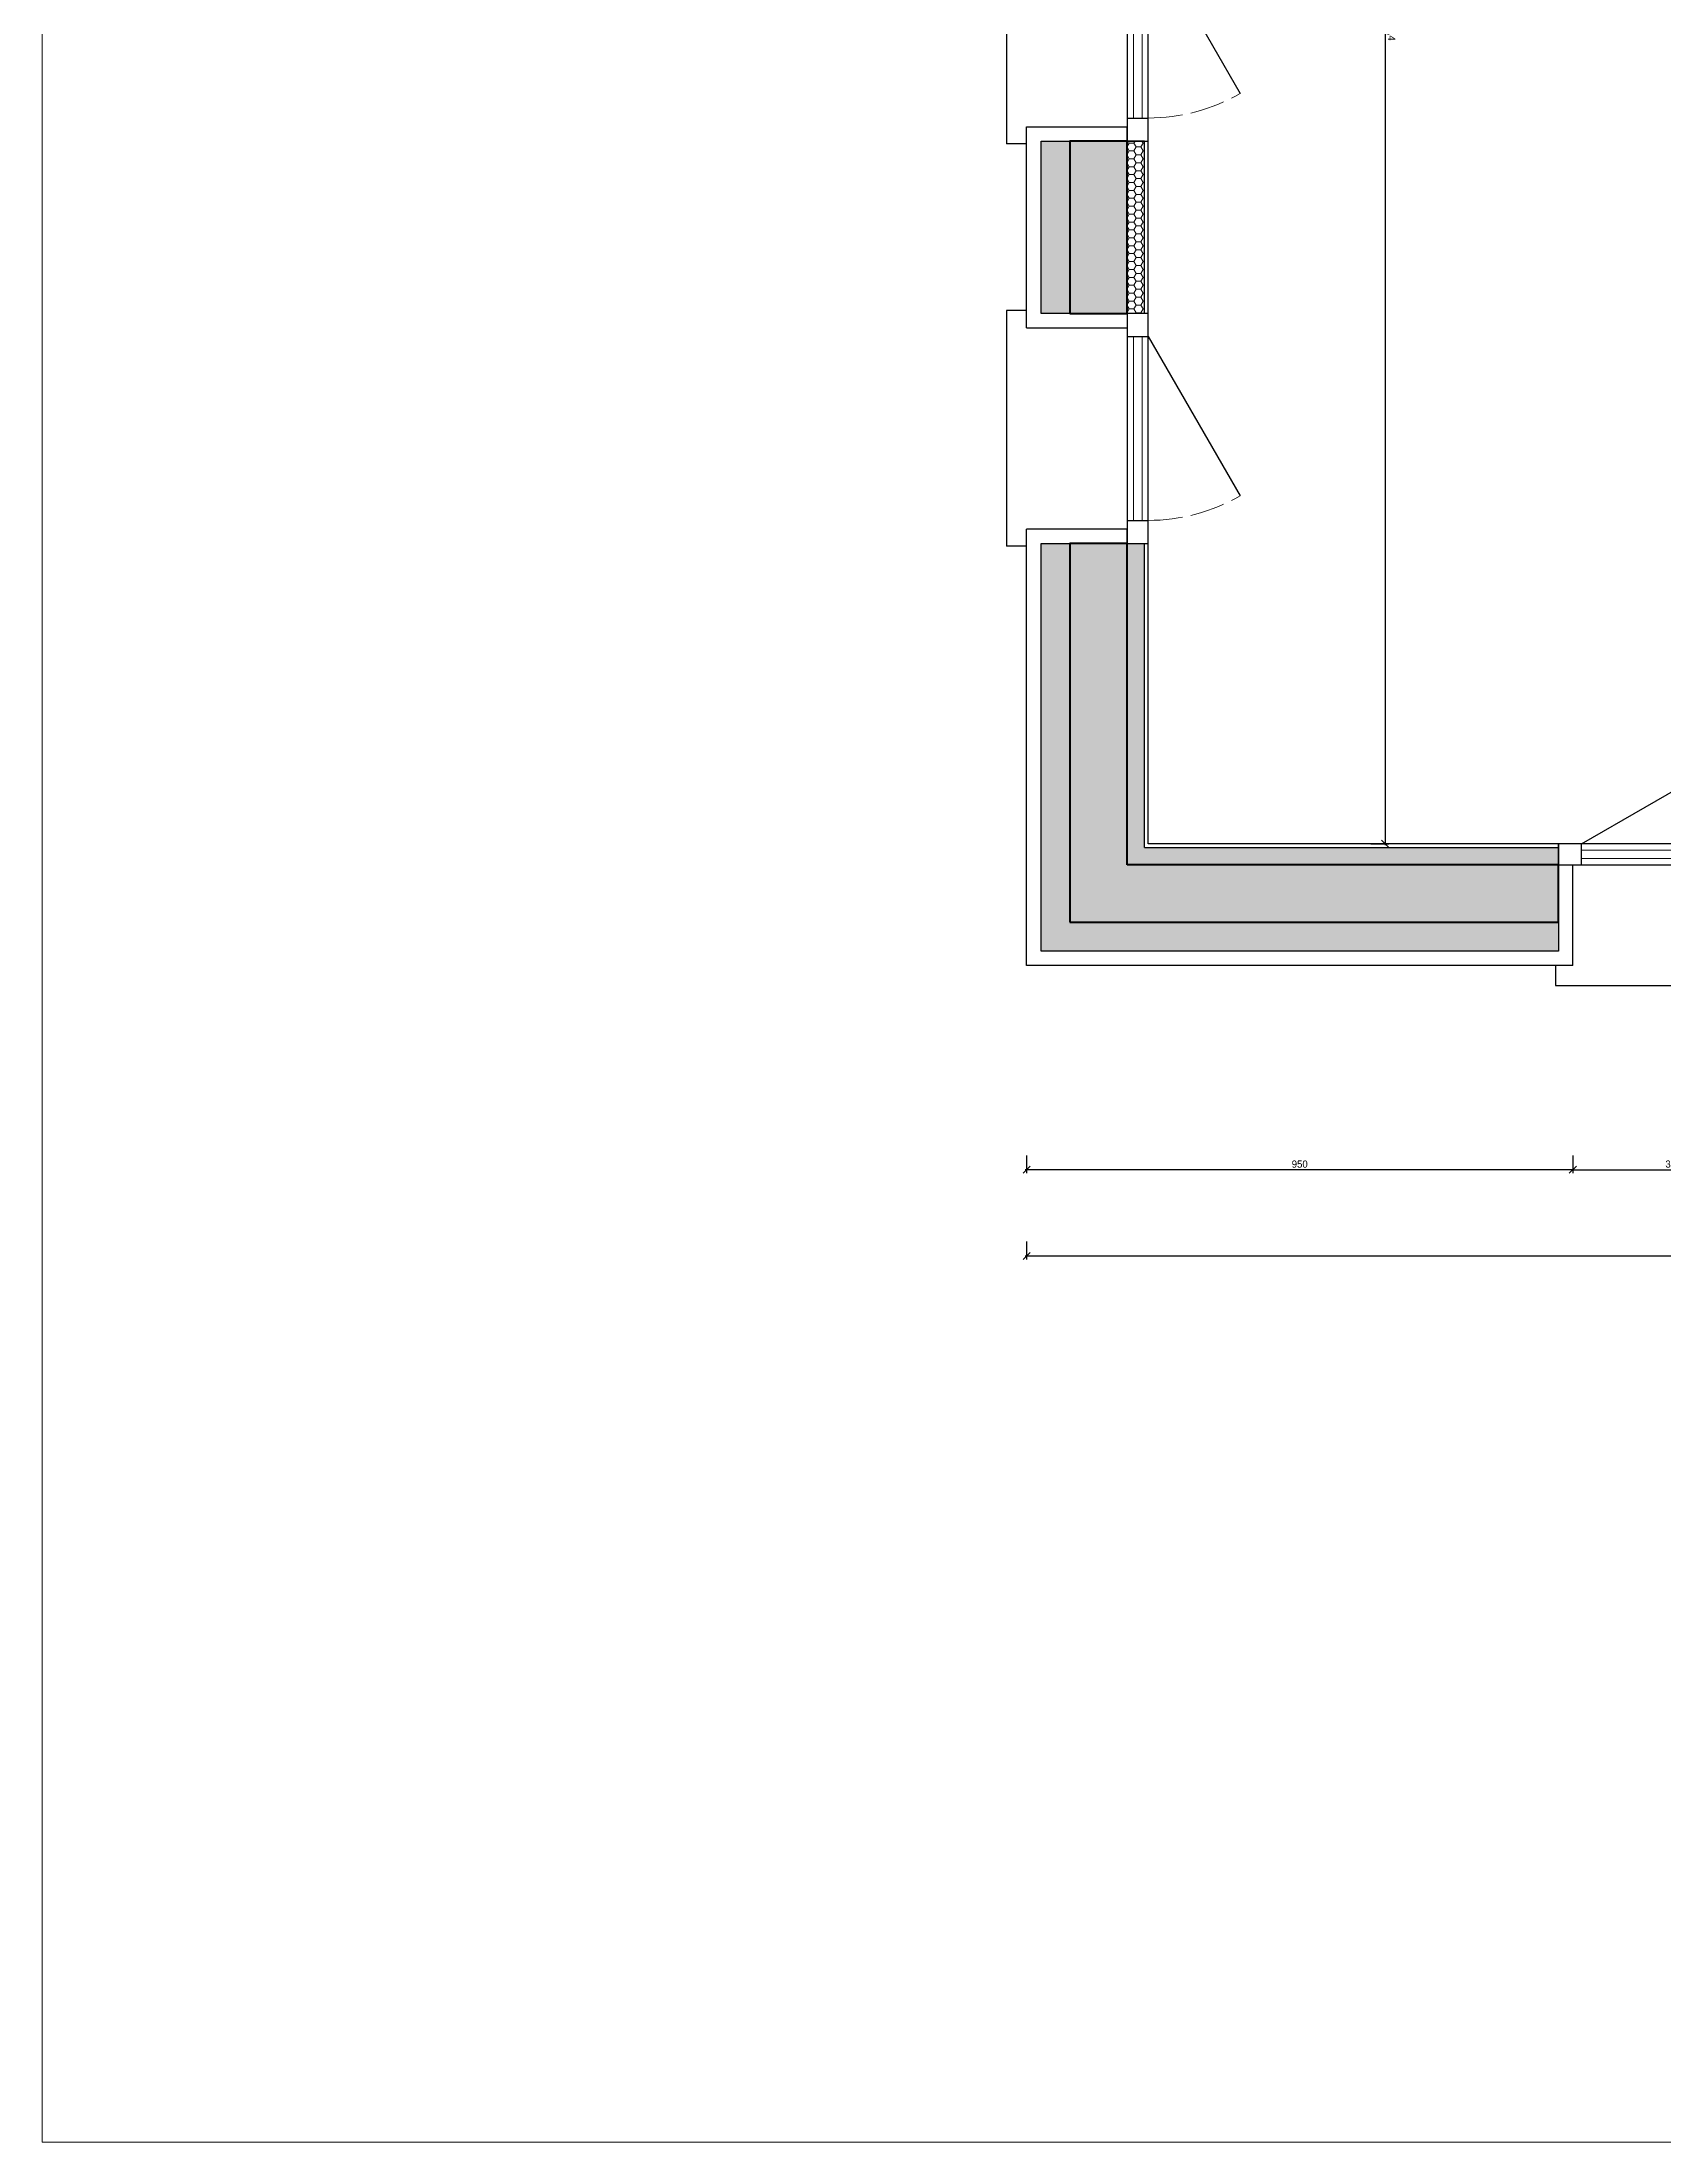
# Model space of a CAD drawing. Header units: centimetres. Extents: x -692 to 1358, y -131 to 1254.
# Drawn here: x -692 to -128, y -131 to 600 of the extents above; entities that cross this region are included whole.
import ezdxf

# ---------------------------------------------------------------- set-up
doc = ezdxf.new("R2010")
doc.units = ezdxf.units.CM
doc.linetypes.add('ACAD_ISO02W100', pattern=[15, 12, -3])
for name, color, linetype, lineweight in [('03-MURS_coupés - PROJET', 70, 'Continuous', 50), ('07-ALLEGES - PROJET', 150, 'Continuous', 25), ('10-HABILLAGE INT. - PROJET', 104, 'Continuous', 25), ('10-HABILLAGE INT. HACHURES - PROJET', 52, 'Continuous', 25), ('16-MENUI - PROJET', 171, 'Continuous', 25), ('99-Fenêtre de présentation', 8, 'Continuous', 13)]:
    doc.layers.add(name, color=color, linetype=linetype, lineweight=lineweight)
for name, color, linetype, lineweight, true_color in [('03-MURS_hachures - PROJET', 7, 'Continuous', 13, 0x7a7a7a), ('18-ISOLATIONS - PROJET', 7, 'Continuous', 15, 0x7a7a7a), ('82-COTATIONS Extension', 7, 'Continuous', 20, 0xe651d2)]:
    doc.layers.add(name, color=color, linetype=linetype, lineweight=lineweight, true_color=true_color)
doc.styles.add('ELE_CENTURY_GOTHIC', font='GOTHIC.TTF')
doc.dimstyles.new('ELE_ARC_1-50', dxfattribs={"dimscale": 5, "dimtxt": 2.5, "dimasz": 2.5, "dimexe": 1.25, "dimexo": 0.625, "dimtad": 1, "dimtoh": 1, "dimdec": 1, "dimzin": 9, "dimtxsty": 'ELE_CENTURY_GOTHIC', "dimblk": 'OBLIQUE', "dimcen": 0, "dimdle": 0.5, "dimclrt": 256, "dimadec": 1, "dimazin": 2, "dimtp": 0.01, "dimtm": 0.01, "dimtfac": 0.5, "dimtdec": 1, "dimtofl": 0, "dimtmove": 0, "dimatfit": 3, "dimfxl": 5, "dimfxlon": 1, "dimtfillclr": 2, "dimarcsym": 0})

# ---------------------------------------------------------------- blocks, each defined once
blk = doc.blocks.new('FENETRE 1V - 80cm')
for p, q in [((8, 0), (63.43, 32)), ((72, -7.3), (72, 0)), ((8, -7.3), (8, 0))]:
    blk.add_line(p, q)
at = {"color": 152, "lineweight": 15, "true_color": 0x2776bb}
for p, q in [((72, -2.15), (8, -2.15)), ((72, -5.15), (8, -5.15))]:
    blk.add_line(p, q, dxfattribs=at)
blk.add_lwpolyline([(0, -7.3), (80, -7.3), (80, 0), (0, 0)], close=True)
at = {"color": 251, "linetype": 'ACAD_ISO02W100', "lineweight": 15, "true_color": 0x636466}
blk.add_arc((8, 0), 64, 0, 30, dxfattribs=at)
at = {"layer": '07-ALLEGES - PROJET'}
for p, q in [((-1, -42.3), (-1, -49.3)), ((81, -42.3), (81, -49.3)), ((-1, -49.3), (81, -49.3))]:
    blk.add_line(p, q, dxfattribs=at)
blk = doc.blocks.new('_Oblique')
at = {"color": 0, "linetype": 'ByBlock', "lineweight": -2}
blk.add_line((-0.5, -0.5), (0.5, 0.5), dxfattribs=at)
blk = doc.blocks.new('*D15')
at = {"layer": '82-COTATIONS Extension', "color": 0, "lineweight": -2, "ltscale": 0.2, "transparency": 16777216}
for p, q in [((-349.43, 212.66), (-349.43, 206.41)), ((-159.43, 212.66), (-159.43, 206.41)), ((-158.93, 207.66), (-349.93, 207.66))]:
    blk.add_line(p, q, dxfattribs=at)
at = {"layer": 'Defpoints', "color": 0, "ltscale": 0.2, "transparency": 16777216}
for p in [(-349.43, 278.74), (-159.43, 278.74), (-349.43, 207.66)]:
    blk.add_point(p, dxfattribs=at)
at = {"layer": '82-COTATIONS Extension', "color": 0, "lineweight": -2, "ltscale": 0.2, "transparency": 16777216, "xscale": 2.5000000032907, "yscale": 2.5000000032907, "zscale": 2.5000000032907, "rotation": 180}
blk.add_blockref('_Oblique', (-349.43, 207.66), dxfattribs=at)
at = {"layer": '82-COTATIONS Extension', "color": 0, "lineweight": -2, "ltscale": 0.2, "transparency": 16777216, "xscale": 2.5000000032907, "yscale": 2.5000000032907, "zscale": 2.5000000032907}
blk.add_blockref('_Oblique', (-159.43, 207.66), dxfattribs=at)
at = {"layer": '82-COTATIONS Extension', "ltscale": 0.2, "transparency": 16777216, "insert": (-254.43, 209.6), "char_height": 2.5, "attachment_point": 5, "style": 'ELE_CENTURY_GOTHIC'}
blk.add_mtext('950', dxfattribs=at)
blk = doc.blocks.new('*D16')
at = {"layer": '82-COTATIONS Extension', "color": 0, "lineweight": -2, "ltscale": 0.2, "transparency": 16777216}
for p, q in [((-159.43, 212.66), (-159.43, 206.41)), ((-89.43, 212.66), (-89.43, 206.41)), ((-159.93, 207.66), (-88.93, 207.66))]:
    blk.add_line(p, q, dxfattribs=at)
at = {"layer": 'Defpoints', "color": 0, "ltscale": 0.2, "transparency": 16777216}
for p in [(-159.43, 278.74), (-89.43, 278.74), (-89.43, 207.66)]:
    blk.add_point(p, dxfattribs=at)
at = {"layer": '82-COTATIONS Extension', "color": 0, "lineweight": -2, "ltscale": 0.2, "transparency": 16777216, "xscale": 2.5000000032907, "yscale": 2.5000000032907, "zscale": 2.5000000032907, "rotation": 180}
blk.add_blockref('_Oblique', (-159.43, 207.66), dxfattribs=at)
at = {"layer": '82-COTATIONS Extension', "color": 0, "lineweight": -2, "ltscale": 0.2, "transparency": 16777216, "xscale": 2.5000000032907, "yscale": 2.5000000032907, "zscale": 2.5000000032907}
blk.add_blockref('_Oblique', (-89.43, 207.66), dxfattribs=at)
at = {"layer": '82-COTATIONS Extension', "ltscale": 0.2, "transparency": 16777216, "insert": (-124.43, 209.6), "char_height": 2.5, "attachment_point": 5, "style": 'ELE_CENTURY_GOTHIC'}
blk.add_mtext('350', dxfattribs=at)
blk = doc.blocks.new('*D22')
at = {"layer": '82-COTATIONS Extension', "color": 0, "lineweight": -2, "ltscale": 0.2, "transparency": 16777216}
for p, q in [((-349.93, 177.66), (391.07, 177.66)), ((-349.43, 182.66), (-349.43, 176.41)), ((390.57, 182.66), (390.57, 176.41))]:
    blk.add_line(p, q, dxfattribs=at)
at = {"layer": 'Defpoints', "color": 0, "ltscale": 0.2, "transparency": 16777216}
for p in [(-349.43, 278.74), (390.57, 278.74), (390.57, 177.66)]:
    blk.add_point(p, dxfattribs=at)
at = {"layer": '82-COTATIONS Extension', "color": 0, "lineweight": -2, "ltscale": 0.2, "transparency": 16777216, "xscale": 2.5000000032907, "yscale": 2.5000000032907, "zscale": 2.5000000032907, "rotation": 180}
blk.add_blockref('_Oblique', (-349.43, 177.66), dxfattribs=at)
at = {"layer": '82-COTATIONS Extension', "color": 0, "lineweight": -2, "ltscale": 0.2, "transparency": 16777216, "xscale": 2.5000000032907, "yscale": 2.5000000032907, "zscale": 2.5000000032907}
blk.add_blockref('_Oblique', (390.57, 177.66), dxfattribs=at)
at = {"layer": '82-COTATIONS Extension', "ltscale": 0.2, "transparency": 16777216, "insert": (20.57, 179.6), "char_height": 2.5, "attachment_point": 5, "style": 'ELE_CENTURY_GOTHIC'}
blk.add_mtext('3700', dxfattribs=at)
blk = doc.blocks.new('*D24')
at = {"layer": '82-COTATIONS Extension', "color": 0, "lineweight": -2, "ltscale": 0.2, "transparency": 16777216}
for p, q in [((-229.73, 890.12), (-223.48, 890.12)), ((-224.73, 890.62), (-224.73, 320.54)), ((-229.73, 321.04), (-223.48, 321.04))]:
    blk.add_line(p, q, dxfattribs=at)
at = {"layer": 'Defpoints', "color": 0, "ltscale": 0.2, "transparency": 16777216}
for p in [(-307.13, 890.12), (-307.13, 321.04), (-224.73, 321.04)]:
    blk.add_point(p, dxfattribs=at)
at = {"layer": '82-COTATIONS Extension', "color": 0, "lineweight": -2, "ltscale": 0.2, "transparency": 16777216, "xscale": 2.5000000032907, "yscale": 2.5000000032907, "zscale": 2.5000000032907}
for p, rotation in [((-224.73, 890.12), 90.00000000000017), ((-224.73, 321.04), 270.0000000000002)]:
    blk.add_blockref('_Oblique', p, dxfattribs=dict(at, rotation=rotation))
at = {"layer": '82-COTATIONS Extension', "ltscale": 0.2, "transparency": 16777216, "insert": (-222.68, 605.58), "char_height": 2.5, "attachment_point": 5, "rotation": 270, "style": 'ELE_CENTURY_GOTHIC'}
blk.add_mtext('2845,4', dxfattribs=at)

msp = doc.modelspace()

# ---------------------------------------------------------------- hatches: boundary and pattern name
at = {"layer": '03-MURS_hachures - PROJET', "ltscale": 0.2}
h = msp.add_hatch(dxfattribs=at)
h.set_pattern_fill('AR-CONC', color=256, angle=20.436123)
h.set_pattern_definition([(70.4361, (-2774.475, -1943.084), (35.25673, 9.73524), [3.81, -41.91]), (15.4361, (-2774.475, -1943.084), (-19.94705, 33.3453), [3.048, -33.52812]), (120.8876, (-2771.537, -1942.273), (15.3097, 43.08053), [3.238, -35.61805]), (66.6203, (-2778.023, -1933.563), (53.7395, 11.0509), [5.715, -62.865]), (117.0717, (-2773.544, -1932.64), (27.2141, 62.9493), [4.857, -53.4271]), (11.6203, (-2778.02, -1933.563), (27.2141, 62.9493), [4.572, -50.29195]), (41.4361, (-2772.375, -1934.17), (35.55586, -8.57814), [3.81, -41.91]), (346.4361, (-2772.375, -1934.17), (-1.27985, 38.8349), [3.048, -33.528]), (91.8876, (-2769.412, -1934.885), (34.276, 30.25676), [3.238, -35.618]), (57.93612, (-2774.475, -1943.084), (-5.325854, 16.06235), [0, -33.1216, 0, -34.036, 0, -33.655]), (27.9361, (-2774.475, -1943.084), (5.526966, 23.44127), [0, -19.4056, 0, -32.3596, 0, -12.827]), (347.93612, (-2785.09, -1947.039), (25.811413, 8.395004), [0, -12.7, 0, -39.624, 0, -52.578]), (337.9361, (-2789.85, -1948.813), (25.98565, 15.10948), [0, -16.51, 0, -26.3144, 0, -37.338])])
h.paths.add_polyline_path([(235.568, 313.735), (235.568, 293.735), (390.568, 293.735), (390.568, 313.735)])
h.paths.add_polyline_path([(55.568, 313.735), (55.568, 293.735), (135.568, 293.735), (135.568, 313.735)])
h.paths.add_polyline_path([(-24.432, 293.735), (-24.432, 313.735), (-84.432, 313.735), (-84.432, 293.735)])
h.paths.add_polyline_path([(-164.432, 293.735), (-164.432, 313.735), (-314.432, 313.735), (-314.432, 425.579), (-334.432, 425.579), (-334.432, 293.735)])
h.paths.add_polyline_path([(-314.432, 565.579), (-334.432, 565.579), (-334.432, 505.579), (-314.432, 505.579)])
h.paths.add_polyline_path([(-334.432, 645.579), (-314.432, 645.579), (-314.432, 705.579), (-334.432, 705.579)])
h.paths.add_polyline_path([(-314.432, 897.422), (390.568, 897.422), (390.568, 917.422), (-334.432, 917.422), (-334.432, 785.579), (-314.432, 785.579)])
at = {"layer": '18-ISOLATIONS - PROJET', "ltscale": 0.2}
h = msp.add_hatch(dxfattribs=at)
h.set_pattern_fill('HONEY', color=256, scale=2.5, angle=20.436123)
h.set_pattern_definition([(4e-15, (-344.4321, 927.4221), (2.38125, 1.3748153), [1.5875, -3.175]), (120, (-344.4321, 927.4221), (-2.38125, 1.3748153), [1.5875, -3.175]), (60, (-344.4321, 927.4221), (5e-09, 2.7496307), [-3.175, 1.5875])])
h.paths.add_polyline_path([(390.568, 917.422), (390.568, 927.422), (-344.432, 927.422), (-344.432, 785.579), (-334.432, 785.579), (-334.432, 917.422)])
h.paths.add_polyline_path([(-334.432, 705.579), (-344.432, 705.579), (-344.432, 645.579), (-334.432, 645.579)])
h.paths.add_polyline_path([(-334.432, 565.579), (-344.432, 565.579), (-344.432, 505.579), (-334.432, 505.579)])
h.paths.add_polyline_path([(-334.432, 425.579), (-344.432, 425.579), (-344.432, 283.735), (-164.432, 283.735), (-164.432, 293.735), (-334.432, 293.735)])
h.paths.add_polyline_path([(-24.432, 283.735), (-24.432, 293.735), (-84.432, 293.735), (-84.432, 283.735)])
h.paths.add_polyline_path([(135.568, 283.735), (135.568, 293.735), (55.568, 293.735), (55.568, 283.735)])
h.paths.add_polyline_path([(390.568, 283.735), (390.568, 293.735), (235.568, 293.735), (235.568, 283.735)])
h = msp.add_hatch(dxfattribs=at)
h.set_pattern_fill('HONEY', color=256, scale=2.5, angle=-69.563877)
h.set_pattern_definition([(2e-13, (-349.4321, 90.5786), (2.38125, 1.3748153), [1.5875, -3.175]), (120, (-349.4321, 90.5786), (-2.38125, 1.3748153), [1.5875, -3.175]), (60, (-349.4321, 90.5786), (5e-09, 2.7496307), [-3.175, 1.5875])])
h.paths.add_polyline_path([(-314.432, 505.579), (-308.432, 505.579), (-308.432, 565.579), (-314.432, 565.579)])
h = msp.add_hatch(dxfattribs=at)
h.set_pattern_fill('HONEY', color=256, scale=2.5, angle=20.436123)
h.set_pattern_definition([(90, (390.5679, 278.735), (-1.3748153, 2.38125), [1.5875, -3.175]), (210, (390.5679, 278.735), (-1.3748153, -2.38125), [1.5875, -3.175]), (150, (390.5679, 278.735), (-2.7496307, 5e-09), [-3.175, 1.5875])])
h.paths.add_polyline_path([(-308.432, 425.579), (-314.432, 425.579), (-314.432, 313.735), (-164.432, 313.735), (-164.432, 319.735), (-308.432, 319.735)])
h.paths.add_polyline_path([(235.568, 319.735), (235.568, 313.735), (390.568, 313.735), (390.568, 319.735)])

# ---------------------------------------------------------------- linework, layer by layer
at = {"layer": '03-MURS_coupés - PROJET', "ltscale": 0.2}
for p, q in [((-164.432, 313.735), (-314.432, 313.735)), ((-164.432, 293.735), (-164.432, 313.735)), ((-334.432, 293.735), (-164.432, 293.735))]:
    msp.add_line(p, q, dxfattribs=at)
msp.add_lwpolyline([(-334.432, 505.579), (-314.432, 505.579), (-314.432, 565.579), (-334.432, 565.579)], close=True, dxfattribs=at)
msp.add_lwpolyline([(-314.432, 313.735), (-314.432, 425.579), (-334.432, 425.579), (-334.432, 293.735)], dxfattribs=at)
at = {"layer": '10-HABILLAGE INT. - PROJET', "ltscale": 0.2}
for p, q in [((-314.432, 425.579), (-307.132, 425.579)), ((-308.432, 319.735), (-308.432, 425.579)), ((-307.132, 321.035), (-307.132, 425.579)), ((-164.432, 313.735), (-164.432, 319.735))]:
    msp.add_line(p, q, dxfattribs=at)
for points in [[(-308.432, 565.579), (-307.132, 565.579)], [(-308.432, 505.579), (-308.432, 565.579)], [(-307.132, 505.579), (-307.132, 565.579)], [(-307.132, 505.579), (-308.432, 505.579)], [(-308.432, 319.735), (-164.432, 319.735), (-164.432, 321.035), (-307.132, 321.035)]]:
    msp.add_lwpolyline(points, dxfattribs=at)
at = {"layer": '10-HABILLAGE INT. HACHURES - PROJET', "ltscale": 0.2}
for p, q in [((-308.432, 565.579), (-314.432, 565.579)), ((-308.432, 505.579), (-314.432, 505.579))]:
    msp.add_line(p, q, dxfattribs=at)
at = {"layer": '16-MENUI - PROJET', "ltscale": 0.2}
for p, q in [((-349.432, 570.579), (-314.432, 570.579)), ((-314.432, 565.579), (-314.432, 570.579)), ((-314.432, 505.579), (-314.432, 500.579)), ((-349.432, 500.579), (-314.432, 500.579)), ((-349.432, 278.735), (-349.432, 430.579)), ((-344.432, 283.735), (-344.432, 425.579)), ((-164.432, 313.735), (-159.432, 313.735)), ((-164.432, 313.735), (-164.432, 283.735)), ((-159.432, 278.735), (-159.432, 313.735)), ((-159.432, 278.735), (-349.432, 278.735)), ((-164.432, 283.735), (-344.432, 283.735))]:
    msp.add_line(p, q, dxfattribs=at)
for points in [[(-349.432, 500.579), (-349.432, 570.579)], [(-314.432, 505.579), (-344.432, 505.579), (-344.432, 565.579), (-314.432, 565.579)], [(-344.432, 425.579), (-314.432, 425.579), (-314.432, 430.579), (-349.432, 430.579)]]:
    msp.add_lwpolyline(points, dxfattribs=at)
at = {"layer": '99-Fenêtre de présentation'}
msp.add_lwpolyline([(-691.98, 1254.343), (1357.999, 1254.343), (1357.999, -5.644), (357.999, -5.644), (357.999, -130.644), (-691.98, -130.644)], close=True, dxfattribs=at)

# ---------------------------------------------------------------- block references
at = {"layer": '16-MENUI - PROJET', "ltscale": 0.2, "rotation": 270.0000000000055}
for p in [(-307.132, 645.579), (-307.132, 505.579)]:
    msp.add_blockref('FENETRE 1V - 80cm', p, dxfattribs=at)
at = {"layer": '16-MENUI - PROJET', "ltscale": 0.2}
msp.add_blockref('FENETRE 1V - 80cm', (-164.432, 321.035), dxfattribs=at)

# ---------------------------------------------------------------- dimensions: what is measured, and where the dimension line sits
at = {"layer": '82-COTATIONS Extension', "ltscale": 0.2}
dim = msp.add_aligned_dim(p1=(-307.132, 890.122), p2=(-307.132, 321.035), distance=82.404, dimstyle='ELE_ARC_1-50', override={"dimscale": 1, "dimlfac": 5, "dimpost": '\\X'}, dxfattribs=at)
dim.commit()
dim.dimension.update_dxf_attribs({"geometry": '*D24', "text_midpoint": (-222.676, 605.579)})
for base, p1, p2, override, picture, middle in [((-349.432, 207.665), (-159.432, 278.735), (-349.432, 278.735), {"dimscale": 1, "dimlfac": 5, "dimpost": '\\X'}, '*D15', (-254.432, 209.603)), ((390.568, 177.665), (-349.432, 278.735), (390.568, 278.735), {"dimscale": 1, "dimlfac": 5, "dimpost": '\\X'}, '*D22', (20.568, 179.603)), ((-89.432, 207.665), (-159.432, 278.735), (-89.432, 278.735), {"dimscale": 1, "dimlfac": 5, "dimpost": '\\X', "dimtmove": 1}, '*D16', (-124.432, 209.603))]:
    dim = msp.add_linear_dim(base=base, p1=p1, p2=p2, dimstyle='ELE_ARC_1-50', override=override, dxfattribs=at)
    dim.commit()
    dim.dimension.update_dxf_attribs({"geometry": picture, "text_midpoint": middle})

doc.saveas('drawing.dxf')
